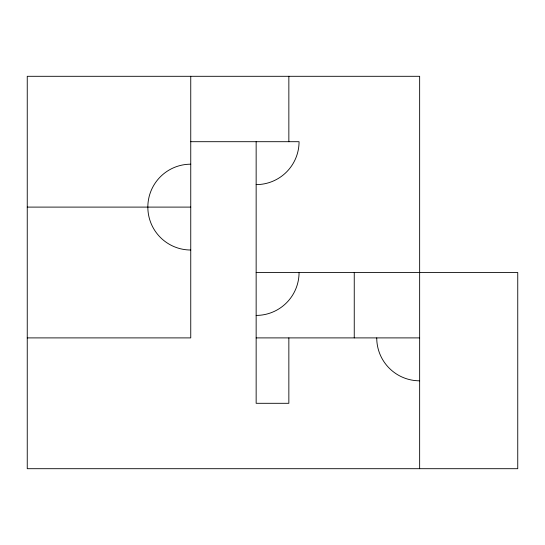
<?xml version="1.0" encoding="UTF-8"?>
<svg xmlns="http://www.w3.org/2000/svg" width="545" height="545" viewBox="0 0 545 545"><rect width="100%" height="100%" fill="white"/><g stroke="black" fill="none" stroke-linecap="round" stroke-linejoin="round"><path stroke-width="0.82" d="M190.75 141.7L299.062 141.7A42.912 42.912 0 0 1 256.15 184.612M27.25 207.1L190.75 207.1M256.15 272.5L517.75 272.5L517.75 468.7L27.25 468.7L27.25 76.3L419.65 76.3L419.65 468.7M27.25 337.9L190.75 337.9L190.75 76.3M256.15 337.9L419.65 337.9M354.25 272.5L354.25 337.9M288.85 76.3L288.85 141.7M288.85 337.9L288.85 403.3L256.15 403.3L256.15 141.7M419.65 380.812A42.912 42.912 0 0 1 376.738 337.9M190.75 250.012A42.912 42.912 0 0 1 147.838 207.1A42.912 42.912 0 0 1 190.75 164.188M299.062 272.5A42.912 42.912 0 0 1 256.15 315.412"/></g></svg>
